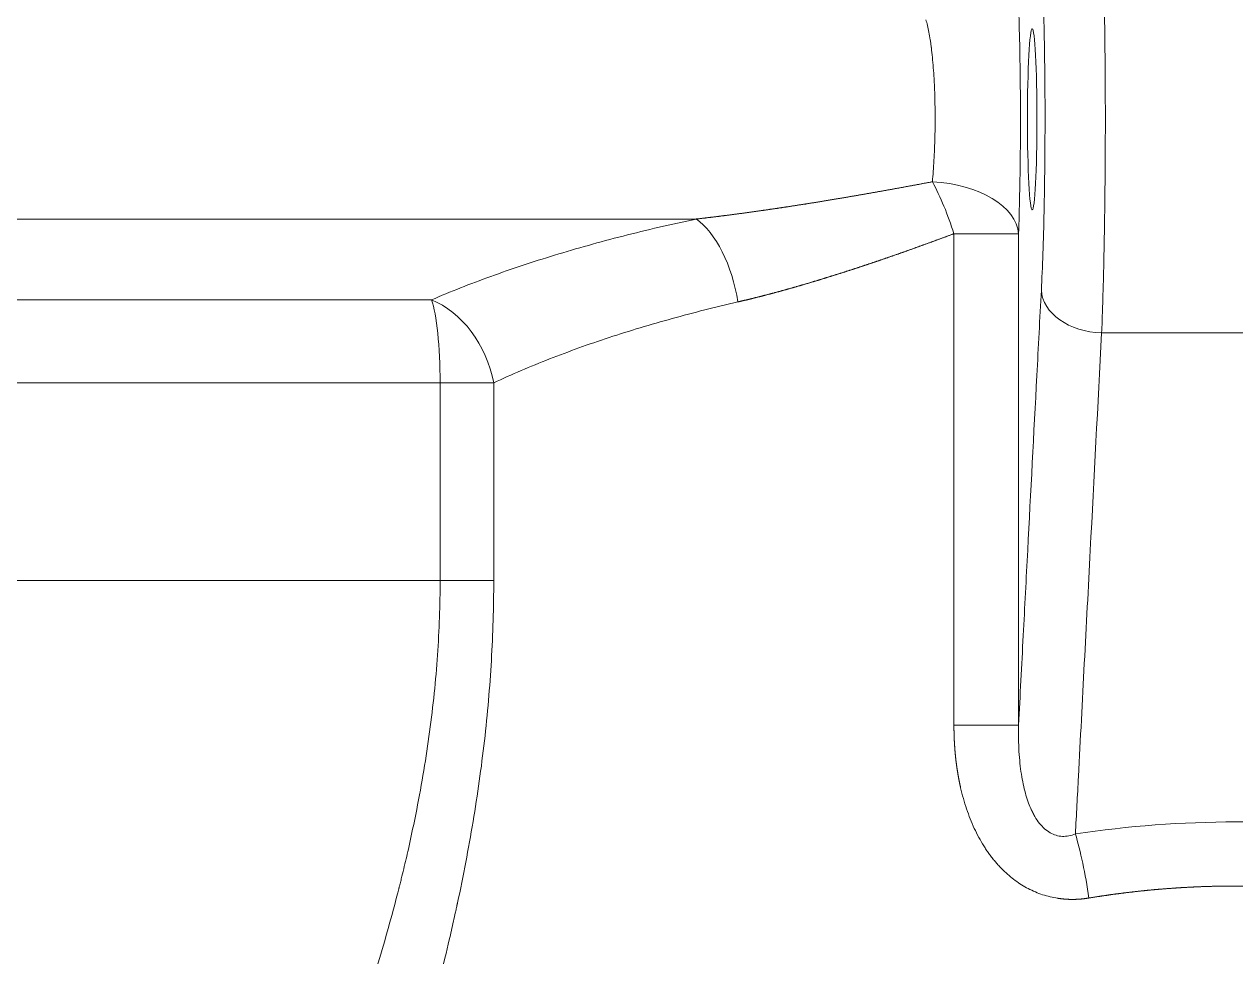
# Model space of a CAD drawing. Header units: millimetres. Extents: x 4664 to 8864, y -38 to 2932.
# Drawn here: x 8042.34 to 8059.81, y 1702.11 to 1715.55 of the extents above; entities that cross this region are included whole.
import ezdxf

# ---------------------------------------------------------------- set-up
doc = ezdxf.new("R2010")
doc.units = ezdxf.units.MM

msp = doc.modelspace()

# ---------------------------------------------------------------- linework, layer by layer
at = {"lineweight": 5}
for p, q in [((8052.029, 1712.744), (7999.933, 1712.744)), ((8055.747, 1712.533), (8056.678, 1712.533)), ((8055.747, 1712.533), (8055.747, 1705.448)), ((8056.678, 1705.448), (8056.678, 1712.533)), ((7987.445, 1711.579), (8048.214, 1711.579)), ((7986.918, 1710.384), (8049.112, 1710.384)), ((8048.339, 1710.384), (8048.339, 1707.535)), ((8049.112, 1707.535), (8049.112, 1710.384)), ((7986.918, 1707.535), (8049.112, 1707.535)), ((8055.747, 1705.448), (8056.678, 1705.448))]:
    msp.add_line(p, q, dxfattribs=at)
at = {"lineweight": 5, "extrusion": (0, 0, -1)}
msp.add_ellipse((8056.875, 1714.181), major_axis=(0, 1.306), ratio=0.052408, dxfattribs=at)
for centre, major_axis, ratio, start_param, end_param in [((8055.374, 1712.533), (0.424, -1.235), 0.271308, 4.157925, 4.805196), ((8055.374, 1712.533), (1.305, -0.048), 0.574398, 4.73863, 6.219206), ((8051.974, 1711.55), (0.269, -1.278), 0.496345, 3.622753, 4.816675), ((8057.876, 1711.718), (0.869, -0.046), 0.706622, 1.533781, 3.067562), ((8048.13, 1710.384), (0, -1.306), 0.160054, 3.557424, 4.712389), ((8048.13, 1710.384), (0.512, -1.201), 0.723925, 3.757856, 5.011928), ((8057.498, 1702.957), (-0.194, 1.291), 0.147239, 0.796479, 1.592958)]:
    msp.add_ellipse(centre, major_axis=major_axis, ratio=ratio, start_param=start_param, end_param=end_param, dxfattribs=at)
at = {"lineweight": 5}
for points, knots in [([(8057.876, 1711.103), (8057.878, 1711.156), (8057.881, 1711.21), (8057.885, 1711.322), (8057.887, 1711.38), (8057.891, 1711.497), (8057.893, 1711.556), (8057.896, 1711.678), (8057.898, 1711.74), (8057.901, 1711.865), (8057.903, 1711.929), (8057.906, 1712.058), (8057.907, 1712.123), (8057.91, 1712.255), (8057.911, 1712.322), (8057.914, 1712.455), (8057.915, 1712.523), (8057.917, 1712.658), (8057.918, 1712.725), (8057.92, 1712.861), (8057.921, 1712.929), (8057.923, 1713.065), (8057.924, 1713.133), (8057.925, 1713.268), (8057.926, 1713.336), (8057.927, 1713.47), (8057.927, 1713.536), (8057.928, 1713.669), (8057.929, 1713.735), (8057.929, 1713.865), (8057.929, 1713.929), (8057.93, 1714.025), (8057.93, 1714.073), (8057.93, 1714.128), (8057.93, 1714.155), (8057.93, 1714.167), (8057.93, 1714.174), (8057.93, 1714.178), (8057.93, 1714.244), (8057.93, 1714.307), (8057.929, 1714.435), (8057.929, 1714.499), (8057.929, 1714.629), (8057.928, 1714.695), (8057.927, 1714.827), (8057.927, 1714.894), (8057.926, 1715.028), (8057.925, 1715.095), (8057.924, 1715.231), (8057.923, 1715.298), (8057.921, 1715.434), (8057.92, 1715.502), (8057.918, 1715.638), (8057.917, 1715.705), (8057.915, 1715.84), (8057.914, 1715.907), (8057.911, 1716.041), (8057.91, 1716.107), (8057.907, 1716.239), (8057.906, 1716.304), (8057.903, 1716.433), (8057.901, 1716.497), (8057.898, 1716.622), (8057.896, 1716.684), (8057.893, 1716.805), (8057.891, 1716.865), (8057.887, 1716.982), (8057.885, 1717.039), (8057.881, 1717.151), (8057.878, 1717.206), (8057.876, 1717.259)], [0, 0, 0, 0, 0.03125, 0.03125, 0.0625, 0.0625, 0.09375, 0.09375, 0.125, 0.125, 0.15625, 0.15625, 0.1875, 0.1875, 0.21875, 0.21875, 0.25, 0.25, 0.28125, 0.28125, 0.3125, 0.3125, 0.34375, 0.34375, 0.375, 0.375, 0.40625, 0.40625, 0.4375, 0.4375, 0.46875, 0.46875, 0.484375, 0.492188, 0.496094, 0.498047, 0.498047, 0.5, 0.5, 0.53125, 0.53125, 0.5625, 0.5625, 0.59375, 0.59375, 0.625, 0.625, 0.65625, 0.65625, 0.6875, 0.6875, 0.71875, 0.71875, 0.75, 0.75, 0.78125, 0.78125, 0.8125, 0.8125, 0.84375, 0.84375, 0.875, 0.875, 0.90625, 0.90625, 0.9375, 0.9375, 0.96875, 0.96875, 1, 1, 1, 1]), ([(8056.678, 1712.533), (8056.691, 1712.883), (8056.7, 1713.281), (8056.705, 1713.911), (8056.706, 1714.121), (8056.705, 1714.543), (8056.703, 1714.756), (8056.694, 1715.365), (8056.683, 1715.748), (8056.661, 1716.225), (8056.653, 1716.371), (8056.635, 1716.62), (8056.625, 1716.726), (8056.615, 1716.812)], [0, 0, 0, 0, 0.25, 0.25, 0.375, 0.375, 0.5, 0.5, 0.75, 0.75, 0.875, 0.875, 1, 1, 1, 1]), ([(8057.007, 1716.643), (8057.015, 1716.481), (8057.023, 1716.305), (8057.036, 1715.928), (8057.042, 1715.724), (8057.051, 1715.303), (8057.054, 1715.086), (8057.059, 1714.64), (8057.06, 1714.409), (8057.06, 1713.728), (8057.055, 1713.27), (8057.037, 1712.432), (8057.024, 1712.043), (8057.007, 1711.718)], [0, 0, 0, 0, 0.125, 0.125, 0.25, 0.25, 0.375, 0.375, 0.5, 0.5, 0.75, 0.75, 1, 1, 1, 1]), ([(8055.342, 1715.617), (8055.351, 1715.592), (8055.358, 1715.564), (8055.373, 1715.504), (8055.38, 1715.471), (8055.393, 1715.403), (8055.399, 1715.366), (8055.408, 1715.31), (8055.411, 1715.291), (8055.415, 1715.262), (8055.417, 1715.247), (8055.419, 1715.23), (8055.42, 1715.221), (8055.421, 1715.217), (8055.421, 1715.215), (8055.421, 1715.214), (8055.421, 1715.213), (8055.421, 1715.213), (8055.421, 1715.213), (8055.421, 1715.213), (8055.421, 1715.213), (8055.421, 1715.213), (8055.427, 1715.168), (8055.432, 1715.121), (8055.441, 1715.025), (8055.446, 1714.975), (8055.453, 1714.873), (8055.457, 1714.821), (8055.461, 1714.742), (8055.463, 1714.716), (8055.465, 1714.676), (8055.465, 1714.656), (8055.466, 1714.632), (8055.467, 1714.621), (8055.467, 1714.615), (8055.467, 1714.612), (8055.467, 1714.61), (8055.467, 1714.61), (8055.467, 1714.609), (8055.467, 1714.609), (8055.47, 1714.554), (8055.471, 1714.499), (8055.474, 1714.386), (8055.475, 1714.329), (8055.476, 1714.214), (8055.476, 1714.157), (8055.475, 1714.041), (8055.474, 1713.984), (8055.471, 1713.869), (8055.469, 1713.813), (8055.465, 1713.7), (8055.462, 1713.645), (8055.456, 1713.536), (8055.453, 1713.483), (8055.445, 1713.38), (8055.441, 1713.33), (8055.436, 1713.281)], [0, 0, 0, 0, 0.0625, 0.0625, 0.125, 0.125, 0.1875, 0.1875, 0.21875, 0.21875, 0.234375, 0.242187, 0.246094, 0.248047, 0.249023, 0.249512, 0.249756, 0.249878, 0.249939, 0.249969, 0.249969, 0.25, 0.25, 0.3125, 0.3125, 0.375, 0.375, 0.4375, 0.4375, 0.46875, 0.46875, 0.484375, 0.492187, 0.496094, 0.498047, 0.499023, 0.499512, 0.499756, 0.499756, 0.5, 0.5, 0.5625, 0.5625, 0.625, 0.625, 0.6875, 0.6875, 0.75, 0.75, 0.8125, 0.8125, 0.875, 0.875, 0.9375, 0.9375, 1, 1, 1, 1]), ([(8055.436, 1713.281), (8055.429, 1713.28), (8055.414, 1713.277), (8055.392, 1713.273), (8055.37, 1713.269), (8055.349, 1713.265), (8055.327, 1713.261), (8055.305, 1713.257), (8055.283, 1713.253), (8055.262, 1713.248), (8055.24, 1713.244), (8055.219, 1713.24), (8055.197, 1713.236), (8055.176, 1713.232), (8055.154, 1713.228), (8055.133, 1713.224), (8055.111, 1713.221), (8055.09, 1713.217), (8055.069, 1713.213), (8055.047, 1713.209), (8055.026, 1713.205), (8055.005, 1713.201), (8054.984, 1713.197), (8054.963, 1713.193), (8054.942, 1713.189), (8054.921, 1713.186), (8054.9, 1713.182), (8054.879, 1713.178), (8054.858, 1713.174), (8054.837, 1713.17), (8054.816, 1713.167), (8054.795, 1713.163), (8054.774, 1713.159), (8054.754, 1713.155), (8054.733, 1713.152), (8054.712, 1713.148), (8054.692, 1713.144), (8054.671, 1713.141), (8054.651, 1713.137), (8054.63, 1713.133), (8054.61, 1713.13), (8054.589, 1713.126), (8054.569, 1713.123), (8054.548, 1713.119), (8054.528, 1713.115), (8054.508, 1713.112), (8054.487, 1713.108), (8054.467, 1713.105), (8054.447, 1713.101), (8054.427, 1713.098), (8054.407, 1713.094), (8054.387, 1713.091), (8054.367, 1713.087), (8054.347, 1713.084), (8054.327, 1713.08), (8054.307, 1713.077), (8054.287, 1713.073), (8054.267, 1713.07), (8054.247, 1713.067), (8054.227, 1713.063), (8054.208, 1713.06), (8054.188, 1713.057), (8054.168, 1713.053), (8054.149, 1713.05), (8054.129, 1713.047), (8054.109, 1713.043), (8054.09, 1713.04), (8054.07, 1713.037), (8054.051, 1713.033), (8054.032, 1713.03), (8054.012, 1713.027), (8053.993, 1713.024), (8053.974, 1713.021), (8053.954, 1713.017), (8053.935, 1713.014), (8053.916, 1713.011), (8053.897, 1713.008), (8053.878, 1713.005), (8053.859, 1713.002), (8053.84, 1712.999), (8053.821, 1712.995), (8053.802, 1712.992), (8053.783, 1712.989), (8053.764, 1712.986), (8053.745, 1712.983), (8053.726, 1712.98), (8053.707, 1712.977), (8053.689, 1712.974), (8053.67, 1712.971), (8053.651, 1712.968), (8053.632, 1712.965), (8053.614, 1712.962), (8053.595, 1712.959), (8053.577, 1712.956), (8053.558, 1712.954), (8053.54, 1712.951), (8053.521, 1712.948), (8053.503, 1712.945), (8053.485, 1712.942), (8053.466, 1712.939), (8053.448, 1712.936), (8053.43, 1712.934), (8053.412, 1712.931), (8053.394, 1712.928), (8053.375, 1712.925), (8053.357, 1712.922), (8053.339, 1712.92), (8053.321, 1712.917), (8053.303, 1712.914), (8053.285, 1712.912), (8053.267, 1712.909), (8053.25, 1712.906), (8053.232, 1712.904), (8053.214, 1712.901), (8053.196, 1712.898), (8053.178, 1712.896), (8053.161, 1712.893), (8053.143, 1712.89), (8053.126, 1712.888), (8053.108, 1712.885), (8053.09, 1712.883), (8053.073, 1712.88), (8053.055, 1712.878), (8053.038, 1712.875), (8053.021, 1712.873), (8053.003, 1712.87), (8052.986, 1712.868), (8052.969, 1712.865), (8052.951, 1712.863), (8052.934, 1712.86), (8052.917, 1712.858), (8052.9, 1712.855), (8052.883, 1712.853), (8052.866, 1712.851), (8052.849, 1712.848), (8052.832, 1712.846), (8052.815, 1712.844), (8052.798, 1712.841), (8052.781, 1712.839), (8052.764, 1712.837), (8052.747, 1712.834), (8052.731, 1712.832), (8052.714, 1712.83), (8052.697, 1712.827), (8052.681, 1712.825), (8052.664, 1712.823), (8052.647, 1712.821), (8052.631, 1712.819), (8052.614, 1712.816), (8052.598, 1712.814), (8052.581, 1712.812), (8052.565, 1712.81), (8052.549, 1712.808), (8052.532, 1712.806), (8052.516, 1712.803), (8052.5, 1712.801), (8052.483, 1712.799), (8052.467, 1712.797), (8052.451, 1712.795), (8052.435, 1712.793), (8052.419, 1712.791), (8052.403, 1712.789), (8052.387, 1712.787), (8052.371, 1712.785), (8052.355, 1712.783), (8052.339, 1712.781), (8052.323, 1712.779), (8052.307, 1712.777), (8052.292, 1712.775), (8052.276, 1712.773), (8052.26, 1712.771), (8052.244, 1712.769), (8052.229, 1712.768), (8052.213, 1712.766), (8052.198, 1712.764), (8052.182, 1712.762), (8052.167, 1712.76), (8052.151, 1712.758), (8052.136, 1712.757), (8052.12, 1712.755), (8052.105, 1712.753), (8052.09, 1712.751), (8052.074, 1712.749), (8052.059, 1712.748), (8052.044, 1712.746), (8052.034, 1712.745), (8052.029, 1712.744)], [0, 0, 0, 0, 0.006336, 0.012661, 0.018977, 0.025284, 0.03158, 0.037866, 0.044142, 0.050409, 0.056666, 0.062913, 0.06915, 0.075377, 0.081594, 0.087801, 0.093999, 0.100186, 0.106364, 0.112532, 0.11869, 0.124838, 0.130976, 0.137105, 0.143223, 0.149332, 0.155431, 0.16152, 0.167599, 0.173668, 0.179727, 0.185777, 0.191816, 0.197846, 0.203866, 0.209876, 0.215876, 0.221866, 0.227847, 0.233817, 0.239778, 0.245729, 0.25167, 0.257601, 0.263522, 0.269433, 0.275335, 0.281226, 0.287108, 0.29298, 0.298842, 0.304694, 0.310536, 0.316369, 0.322192, 0.328004, 0.333807, 0.3396, 0.345383, 0.351157, 0.35692, 0.362674, 0.368417, 0.374151, 0.379875, 0.38559, 0.391294, 0.396988, 0.402673, 0.408348, 0.414013, 0.419668, 0.425313, 0.430949, 0.436574, 0.44219, 0.447796, 0.453392, 0.458978, 0.464554, 0.470121, 0.475677, 0.481224, 0.486761, 0.492288, 0.497806, 0.503313, 0.508811, 0.514298, 0.519776, 0.525244, 0.530703, 0.536151, 0.54159, 0.547018, 0.552437, 0.557846, 0.563246, 0.568635, 0.574015, 0.579385, 0.584744, 0.590095, 0.595435, 0.600765, 0.606086, 0.611397, 0.616698, 0.621989, 0.62727, 0.632542, 0.637804, 0.643056, 0.648298, 0.65353, 0.658753, 0.663965, 0.669168, 0.674361, 0.679544, 0.684718, 0.689881, 0.695035, 0.700179, 0.705313, 0.710438, 0.715552, 0.720657, 0.725752, 0.730837, 0.735913, 0.740978, 0.746034, 0.75108, 0.756116, 0.761143, 0.766159, 0.771166, 0.776163, 0.78115, 0.786128, 0.791095, 0.796053, 0.801001, 0.80594, 0.810868, 0.815787, 0.820696, 0.825595, 0.830484, 0.835364, 0.840234, 0.845094, 0.849944, 0.854785, 0.859615, 0.864436, 0.869248, 0.874049, 0.878841, 0.883623, 0.888395, 0.893157, 0.89791, 0.902653, 0.907386, 0.912109, 0.916823, 0.921526, 0.926221, 0.930905, 0.935579, 0.940244, 0.944899, 0.949545, 0.95418, 0.958806, 0.963422, 0.968028, 0.972625, 0.977212, 0.981789, 0.986356, 0.990914, 0.995462, 1, 1, 1, 1]), ([(8052.029, 1712.744), (8051.668, 1712.668), (8051.317, 1712.586), (8050.638, 1712.412), (8050.309, 1712.32), (8049.672, 1712.126), (8049.365, 1712.024), (8048.772, 1711.809), (8048.488, 1711.697), (8048.214, 1711.579)], [0, 0, 0, 0, 0.25, 0.25, 0.5, 0.5, 0.75, 0.75, 1, 1, 1, 1]), ([(8052.633, 1711.55), (8052.637, 1711.551), (8052.646, 1711.553), (8052.658, 1711.555), (8052.671, 1711.558), (8052.684, 1711.562), (8052.697, 1711.565), (8052.71, 1711.568), (8052.723, 1711.571), (8052.736, 1711.574), (8052.749, 1711.577), (8052.762, 1711.58), (8052.775, 1711.583), (8052.789, 1711.586), (8052.802, 1711.59), (8052.815, 1711.593), (8052.828, 1711.596), (8052.841, 1711.599), (8052.855, 1711.603), (8052.868, 1711.606), (8052.881, 1711.609), (8052.895, 1711.613), (8052.908, 1711.616), (8052.921, 1711.619), (8052.935, 1711.623), (8052.948, 1711.626), (8052.962, 1711.629), (8052.975, 1711.633), (8052.989, 1711.636), (8053.002, 1711.64), (8053.016, 1711.643), (8053.029, 1711.647), (8053.043, 1711.651), (8053.057, 1711.654), (8053.07, 1711.658), (8053.084, 1711.661), (8053.098, 1711.665), (8053.112, 1711.669), (8053.126, 1711.672), (8053.139, 1711.676), (8053.153, 1711.68), (8053.167, 1711.683), (8053.181, 1711.687), (8053.195, 1711.691), (8053.209, 1711.695), (8053.223, 1711.698), (8053.237, 1711.702), (8053.251, 1711.706), (8053.265, 1711.71), (8053.279, 1711.714), (8053.293, 1711.718), (8053.307, 1711.722), (8053.322, 1711.726), (8053.336, 1711.73), (8053.35, 1711.734), (8053.364, 1711.738), (8053.379, 1711.742), (8053.393, 1711.746), (8053.407, 1711.75), (8053.422, 1711.754), (8053.436, 1711.758), (8053.451, 1711.762), (8053.465, 1711.766), (8053.479, 1711.77), (8053.494, 1711.775), (8053.509, 1711.779), (8053.523, 1711.783), (8053.538, 1711.787), (8053.552, 1711.791), (8053.567, 1711.796), (8053.582, 1711.8), (8053.596, 1711.804), (8053.611, 1711.809), (8053.626, 1711.813), (8053.641, 1711.817), (8053.655, 1711.822), (8053.67, 1711.826), (8053.685, 1711.831), (8053.7, 1711.835), (8053.715, 1711.84), (8053.73, 1711.844), (8053.745, 1711.849), (8053.76, 1711.853), (8053.775, 1711.858), (8053.79, 1711.862), (8053.805, 1711.867), (8053.82, 1711.871), (8053.835, 1711.876), (8053.851, 1711.881), (8053.866, 1711.885), (8053.881, 1711.89), (8053.896, 1711.895), (8053.912, 1711.9), (8053.927, 1711.904), (8053.942, 1711.909), (8053.958, 1711.914), (8053.973, 1711.919), (8053.988, 1711.924), (8054.004, 1711.928), (8054.019, 1711.933), (8054.035, 1711.938), (8054.05, 1711.943), (8054.066, 1711.948), (8054.082, 1711.953), (8054.097, 1711.958), (8054.113, 1711.963), (8054.129, 1711.968), (8054.144, 1711.973), (8054.16, 1711.978), (8054.176, 1711.983), (8054.192, 1711.988), (8054.207, 1711.993), (8054.223, 1711.998), (8054.239, 1712.003), (8054.255, 1712.009), (8054.271, 1712.014), (8054.287, 1712.019), (8054.303, 1712.024), (8054.319, 1712.029), (8054.335, 1712.035), (8054.351, 1712.04), (8054.367, 1712.045), (8054.383, 1712.051), (8054.399, 1712.056), (8054.416, 1712.061), (8054.432, 1712.067), (8054.448, 1712.072), (8054.464, 1712.078), (8054.481, 1712.083), (8054.497, 1712.088), (8054.513, 1712.094), (8054.53, 1712.099), (8054.546, 1712.105), (8054.563, 1712.11), (8054.579, 1712.116), (8054.596, 1712.122), (8054.612, 1712.127), (8054.629, 1712.133), (8054.645, 1712.138), (8054.662, 1712.144), (8054.679, 1712.15), (8054.695, 1712.155), (8054.712, 1712.161), (8054.729, 1712.167), (8054.745, 1712.173), (8054.762, 1712.178), (8054.779, 1712.184), (8054.796, 1712.19), (8054.813, 1712.196), (8054.83, 1712.202), (8054.846, 1712.208), (8054.863, 1712.213), (8054.88, 1712.219), (8054.897, 1712.225), (8054.914, 1712.231), (8054.932, 1712.237), (8054.949, 1712.243), (8054.966, 1712.249), (8054.983, 1712.255), (8055, 1712.261), (8055.017, 1712.267), (8055.034, 1712.273), (8055.052, 1712.28), (8055.069, 1712.286), (8055.086, 1712.292), (8055.104, 1712.298), (8055.121, 1712.304), (8055.138, 1712.31), (8055.156, 1712.317), (8055.173, 1712.323), (8055.191, 1712.329), (8055.208, 1712.335), (8055.226, 1712.342), (8055.244, 1712.348), (8055.261, 1712.354), (8055.279, 1712.361), (8055.296, 1712.367), (8055.314, 1712.374), (8055.332, 1712.38), (8055.35, 1712.386), (8055.367, 1712.393), (8055.385, 1712.399), (8055.403, 1712.406), (8055.421, 1712.412), (8055.439, 1712.419), (8055.457, 1712.425), (8055.475, 1712.432), (8055.492, 1712.439), (8055.51, 1712.445), (8055.529, 1712.452), (8055.547, 1712.459), (8055.565, 1712.465), (8055.583, 1712.472), (8055.601, 1712.479), (8055.619, 1712.485), (8055.637, 1712.492), (8055.655, 1712.499), (8055.674, 1712.506), (8055.692, 1712.512), (8055.71, 1712.519), (8055.729, 1712.526), (8055.741, 1712.531), (8055.747, 1712.533)], [0, 0, 0, 0, 0.004275, 0.008557, 0.012846, 0.017142, 0.021445, 0.025755, 0.030072, 0.034397, 0.038728, 0.043067, 0.047412, 0.051765, 0.056125, 0.060492, 0.064866, 0.069247, 0.073636, 0.078031, 0.082434, 0.086844, 0.091261, 0.095685, 0.100116, 0.104554, 0.109, 0.113452, 0.117912, 0.122379, 0.126854, 0.131335, 0.135823, 0.140319, 0.144822, 0.149332, 0.153849, 0.158374, 0.162906, 0.167445, 0.171991, 0.176544, 0.181105, 0.185672, 0.190247, 0.194829, 0.199419, 0.204016, 0.208619, 0.213231, 0.217849, 0.222475, 0.227107, 0.231748, 0.236395, 0.24105, 0.245711, 0.250381, 0.255057, 0.259741, 0.264432, 0.26913, 0.273836, 0.278548, 0.283268, 0.287996, 0.292731, 0.297473, 0.302222, 0.306978, 0.311742, 0.316514, 0.321292, 0.326078, 0.330871, 0.335672, 0.340479, 0.345295, 0.350117, 0.354947, 0.359784, 0.364628, 0.36948, 0.374339, 0.379206, 0.38408, 0.388961, 0.39385, 0.398745, 0.403649, 0.408559, 0.413477, 0.418403, 0.423336, 0.428276, 0.433223, 0.438178, 0.44314, 0.44811, 0.453087, 0.458072, 0.463063, 0.468063, 0.473069, 0.478083, 0.483105, 0.488134, 0.49317, 0.498214, 0.503265, 0.508323, 0.513389, 0.518463, 0.523543, 0.528632, 0.533727, 0.53883, 0.543941, 0.549059, 0.554184, 0.559317, 0.564457, 0.569605, 0.57476, 0.579923, 0.585093, 0.59027, 0.595455, 0.600648, 0.605848, 0.611055, 0.61627, 0.621492, 0.626722, 0.631959, 0.637204, 0.642456, 0.647716, 0.652983, 0.658258, 0.66354, 0.66883, 0.674127, 0.679432, 0.684744, 0.690064, 0.695391, 0.700725, 0.706068, 0.711417, 0.716774, 0.722139, 0.727511, 0.732891, 0.738278, 0.743673, 0.749076, 0.754485, 0.759903, 0.765328, 0.77076, 0.7762, 0.781648, 0.787103, 0.792565, 0.798035, 0.803513, 0.808998, 0.814491, 0.819991, 0.825499, 0.831015, 0.836538, 0.842068, 0.847606, 0.853152, 0.858705, 0.864266, 0.869834, 0.87541, 0.880994, 0.886585, 0.892184, 0.89779, 0.903404, 0.909025, 0.914654, 0.920291, 0.925935, 0.931586, 0.937246, 0.942913, 0.948587, 0.954269, 0.959959, 0.965656, 0.971361, 0.977074, 0.982794, 0.988522, 0.994257, 1, 1, 1, 1]), ([(8057.007, 1711.718), (8056.985, 1711.308), (8056.964, 1710.898), (8056.898, 1709.649), (8056.854, 1708.809), (8056.789, 1707.56), (8056.767, 1707.15), (8056.723, 1706.309), (8056.701, 1705.878), (8056.678, 1705.448)], [0, 0, 0, 0, 0.196221, 0.196221, 0.597749, 0.597749, 0.793971, 0.793971, 1, 1, 1, 1]), ([(8049.112, 1710.384), (8049.37, 1710.504), (8049.638, 1710.619), (8050.193, 1710.836), (8050.48, 1710.939), (8051.07, 1711.133), (8051.374, 1711.224), (8051.994, 1711.395), (8052.31, 1711.475), (8052.633, 1711.55)], [0, 0, 0, 0, 0.25, 0.25, 0.5, 0.5, 0.75, 0.75, 1, 1, 1, 1]), ([(8057.498, 1703.881), (8057.512, 1704.157), (8057.527, 1704.433), (8057.598, 1705.796), (8057.655, 1706.883), (8057.767, 1709.014), (8057.821, 1710.058), (8057.876, 1711.103)], [0, 0, 0, 0, 0.114698, 0.114698, 0.566236, 0.566236, 1, 1, 1, 1]), ([(8048.339, 1707.535), (8048.339, 1707.358), (8048.333, 1707.001), (8048.304, 1706.459), (8048.257, 1705.91), (8048.191, 1705.356), (8048.107, 1704.796), (8048.004, 1704.232), (8047.924, 1703.853), (8047.86, 1703.568), (8047.826, 1703.425), (8047.786, 1703.259), (8047.765, 1703.175), (8047.754, 1703.134), (8047.749, 1703.113), (8047.746, 1703.102), (8047.745, 1703.097), (8047.744, 1703.095), (8047.744, 1703.093), (8047.744, 1703.093), (8047.744, 1703.092), (8047.744, 1703.092), (8047.744, 1703.092), (8047.744, 1703.092), (8047.744, 1703.092), (8047.702, 1702.928), (8047.658, 1702.762), (8047.565, 1702.427), (8047.516, 1702.257), (8047.414, 1701.915), (8047.361, 1701.742), (8047.279, 1701.481), (8047.236, 1701.35), (8047.186, 1701.196), (8047.16, 1701.119), (8047.147, 1701.08), (8047.141, 1701.061), (8047.138, 1701.051), (8047.136, 1701.046), (8047.135, 1701.044), (8047.135, 1701.043), (8047.135, 1701.042), (8047.135, 1701.042), (8047.135, 1701.042), (8047.135, 1701.042), (8047.134, 1701.041), (8047.134, 1701.041), (8047.134, 1701.041), (8047.088, 1700.902), (8047.038, 1700.758), (8046.935, 1700.459), (8046.88, 1700.305), (8046.766, 1699.987), (8046.706, 1699.824), (8046.614, 1699.573), (8046.582, 1699.488), (8046.534, 1699.359), (8046.51, 1699.294), (8046.482, 1699.218), (8046.467, 1699.18), (8046.46, 1699.16), (8046.456, 1699.151), (8046.455, 1699.146), (8046.454, 1699.144), (8046.453, 1699.142), (8046.453, 1699.142), (8046.453, 1699.142), (8046.453, 1699.141), (8046.453, 1699.141), (8046.453, 1699.141), (8046.453, 1699.141), (8046.453, 1699.141), (8046.435, 1699.095), (8046.398, 1698.994), (8046.332, 1698.823), (8046.259, 1698.63), (8046.204, 1698.487), (8046.147, 1698.338), (8046.118, 1698.261), (8046.056, 1698.099), (8046.024, 1698.014), (8045.957, 1697.84), (8045.923, 1697.75), (8045.869, 1697.61), (8045.851, 1697.562), (8045.824, 1697.49), (8045.81, 1697.454), (8045.794, 1697.411), (8045.786, 1697.39), (8045.782, 1697.379), (8045.78, 1697.373), (8045.779, 1697.371), (8045.778, 1697.369), (8045.778, 1697.369), (8045.778, 1697.368), (8045.778, 1697.368), (8045.778, 1697.368), (8045.778, 1697.368), (8045.778, 1697.368), (8045.743, 1697.277), (8045.677, 1697.101), (8045.585, 1696.856), (8045.501, 1696.629), (8045.424, 1696.419), (8045.354, 1696.226), (8045.29, 1696.05), (8045.253, 1695.943), (8045.226, 1695.866), (8045.213, 1695.829), (8045.198, 1695.787), (8045.191, 1695.767), (8045.188, 1695.757), (8045.186, 1695.752), (8045.185, 1695.749), (8045.185, 1695.748), (8045.185, 1695.747), (8045.184, 1695.747), (8045.184, 1695.747), (8045.184, 1695.747), (8045.184, 1695.747), (8045.184, 1695.747), (8045.184, 1695.747), (8045.184, 1695.747), (8045.132, 1695.594), (8045.082, 1695.446), (8044.989, 1695.16), (8044.946, 1695.022), (8044.865, 1694.756), (8044.828, 1694.627), (8044.759, 1694.38), (8044.727, 1694.26), (8044.669, 1694.03), (8044.642, 1693.92), (8044.595, 1693.707), (8044.574, 1693.604), (8044.536, 1693.408), (8044.52, 1693.313), (8044.492, 1693.132), (8044.481, 1693.045), (8044.471, 1692.962)], [0, 0, 0, 0, 0.03125, 0.0625, 0.09375, 0.125, 0.15625, 0.1875, 0.21875, 0.21875, 0.234375, 0.242188, 0.246094, 0.248047, 0.249023, 0.249512, 0.249756, 0.249878, 0.249939, 0.249969, 0.249985, 0.249992, 0.249996, 0.249996, 0.25, 0.25, 0.28125, 0.28125, 0.3125, 0.3125, 0.34375, 0.34375, 0.359375, 0.367188, 0.371094, 0.373047, 0.374023, 0.374512, 0.374756, 0.374878, 0.374939, 0.374969, 0.374985, 0.374992, 0.374996, 0.374998, 0.374998, 0.375, 0.375, 0.40625, 0.40625, 0.4375, 0.4375, 0.46875, 0.46875, 0.484375, 0.484375, 0.492188, 0.496094, 0.498047, 0.499023, 0.499512, 0.499756, 0.499878, 0.499939, 0.499969, 0.499985, 0.499992, 0.499996, 0.499998, 0.499998, 0.5, 0.5, 0.515625, 0.53125, 0.546875, 0.5625, 0.5625, 0.578125, 0.578125, 0.59375, 0.59375, 0.609375, 0.609375, 0.617188, 0.617188, 0.621094, 0.623047, 0.624023, 0.624512, 0.624756, 0.624878, 0.624939, 0.624969, 0.624985, 0.624992, 0.624996, 0.624996, 0.625, 0.625, 0.640625, 0.65625, 0.671875, 0.6875, 0.703125, 0.71875, 0.734375, 0.734375, 0.742188, 0.746094, 0.748047, 0.749023, 0.749512, 0.749756, 0.749878, 0.749939, 0.749969, 0.749985, 0.749992, 0.749996, 0.749998, 0.749998, 0.75, 0.75, 0.78125, 0.78125, 0.8125, 0.8125, 0.84375, 0.84375, 0.875, 0.875, 0.90625, 0.90625, 0.9375, 0.9375, 0.96875, 0.96875, 1, 1, 1, 1]), ([(8045.603, 1691.869), (8045.62, 1692.086), (8045.647, 1692.313), (8045.72, 1692.786), (8045.766, 1693.033), (8045.876, 1693.546), (8045.939, 1693.812), (8046.046, 1694.226), (8046.083, 1694.367), (8046.143, 1694.582), (8046.173, 1694.69), (8046.209, 1694.818), (8046.228, 1694.882), (8046.237, 1694.915), (8046.242, 1694.931), (8046.244, 1694.939), (8046.245, 1694.943), (8046.246, 1694.945), (8046.246, 1694.946), (8046.246, 1694.947), (8046.246, 1694.947), (8046.246, 1694.947), (8046.288, 1695.092), (8046.375, 1695.384), (8046.512, 1695.829), (8046.655, 1696.281), (8046.753, 1696.588), (8046.902, 1697.051), (8047.004, 1697.365), (8047.159, 1697.843), (8047.211, 1698.004), (8047.289, 1698.246), (8047.329, 1698.368), (8047.374, 1698.511), (8047.397, 1698.583), (8047.409, 1698.618), (8047.414, 1698.636), (8047.417, 1698.645), (8047.419, 1698.65), (8047.419, 1698.652), (8047.42, 1698.653), (8047.42, 1698.654), (8047.42, 1698.654), (8047.42, 1698.654), (8047.42, 1698.654), (8047.42, 1698.654), (8047.476, 1698.831), (8047.532, 1699.007), (8047.642, 1699.359), (8047.697, 1699.536), (8047.804, 1699.888), (8047.857, 1700.065), (8047.961, 1700.417), (8048.011, 1700.594), (8048.111, 1700.946), (8048.207, 1701.299), (8048.344, 1701.828), (8048.43, 1702.181), (8048.492, 1702.445), (8048.522, 1702.578), (8048.556, 1702.732), (8048.573, 1702.809), (8048.581, 1702.848), (8048.585, 1702.867), (8048.588, 1702.877), (8048.589, 1702.881), (8048.589, 1702.884), (8048.589, 1702.885), (8048.589, 1702.886), (8048.59, 1702.886), (8048.59, 1702.886), (8048.59, 1702.886), (8048.59, 1702.886), (8048.59, 1702.886), (8048.632, 1703.082), (8048.671, 1703.278), (8048.746, 1703.668), (8048.816, 1704.059), (8048.906, 1704.642), (8048.981, 1705.224), (8049.039, 1705.804), (8049.081, 1706.383), (8049.106, 1706.96), (8049.112, 1707.343), (8049.112, 1707.535)], [0, 0, 0, 0, 0.0625, 0.0625, 0.125, 0.125, 0.1875, 0.1875, 0.21875, 0.21875, 0.234375, 0.242187, 0.246094, 0.248047, 0.249023, 0.249512, 0.249756, 0.249878, 0.249939, 0.249969, 0.249969, 0.25, 0.25, 0.28125, 0.3125, 0.34375, 0.375, 0.375, 0.4375, 0.4375, 0.46875, 0.46875, 0.484375, 0.492187, 0.496094, 0.498047, 0.499023, 0.499512, 0.499756, 0.499878, 0.499939, 0.499969, 0.499985, 0.499992, 0.499992, 0.5, 0.5, 0.53125, 0.53125, 0.5625, 0.5625, 0.59375, 0.59375, 0.625, 0.625, 0.65625, 0.6875, 0.71875, 0.71875, 0.734375, 0.742187, 0.746094, 0.748047, 0.749023, 0.749512, 0.749756, 0.749878, 0.749939, 0.749969, 0.749985, 0.749992, 0.749996, 0.749996, 0.75, 0.75, 0.78125, 0.78125, 0.8125, 0.84375, 0.875, 0.90625, 0.9375, 0.96875, 1, 1, 1, 1]), ([(8055.747, 1705.448), (8055.747, 1705.444), (8055.747, 1705.438), (8055.747, 1705.428), (8055.747, 1705.418), (8055.747, 1705.408), (8055.747, 1705.398), (8055.747, 1705.388), (8055.747, 1705.378), (8055.748, 1705.368), (8055.748, 1705.359), (8055.748, 1705.349), (8055.748, 1705.339), (8055.748, 1705.329), (8055.749, 1705.319), (8055.749, 1705.309), (8055.749, 1705.3), (8055.75, 1705.29), (8055.75, 1705.28), (8055.75, 1705.27), (8055.751, 1705.261), (8055.751, 1705.251), (8055.752, 1705.241), (8055.752, 1705.231), (8055.752, 1705.222), (8055.753, 1705.212), (8055.753, 1705.202), (8055.754, 1705.193), (8055.755, 1705.183), (8055.755, 1705.173), (8055.756, 1705.164), (8055.756, 1705.154), (8055.757, 1705.145), (8055.758, 1705.135), (8055.758, 1705.125), (8055.759, 1705.116), (8055.76, 1705.106), (8055.761, 1705.097), (8055.761, 1705.087), (8055.762, 1705.078), (8055.763, 1705.068), (8055.764, 1705.059), (8055.765, 1705.049), (8055.765, 1705.04), (8055.766, 1705.03), (8055.767, 1705.021), (8055.768, 1705.012), (8055.769, 1705.002), (8055.77, 1704.993), (8055.771, 1704.983), (8055.772, 1704.974), (8055.773, 1704.965), (8055.774, 1704.955), (8055.775, 1704.946), (8055.776, 1704.937), (8055.777, 1704.927), (8055.779, 1704.918), (8055.78, 1704.909), (8055.781, 1704.9), (8055.782, 1704.89), (8055.783, 1704.881), (8055.785, 1704.872), (8055.786, 1704.863), (8055.787, 1704.853), (8055.788, 1704.844), (8055.79, 1704.835), (8055.791, 1704.826), (8055.792, 1704.817), (8055.794, 1704.807), (8055.795, 1704.798), (8055.797, 1704.789), (8055.798, 1704.78), (8055.8, 1704.771), (8055.801, 1704.762), (8055.803, 1704.753), (8055.804, 1704.744), (8055.806, 1704.735), (8055.807, 1704.726), (8055.809, 1704.717), (8055.81, 1704.708), (8055.812, 1704.699), (8055.814, 1704.69), (8055.815, 1704.681), (8055.817, 1704.672), (8055.819, 1704.663), (8055.821, 1704.654), (8055.822, 1704.645), (8055.824, 1704.636), (8055.826, 1704.627), (8055.828, 1704.618), (8055.83, 1704.609), (8055.832, 1704.601), (8055.833, 1704.592), (8055.835, 1704.583), (8055.837, 1704.574), (8055.839, 1704.565), (8055.841, 1704.556), (8055.854, 1704.498), (8055.881, 1704.392), (8055.927, 1704.242), (8055.98, 1704.099), (8056.038, 1703.962), (8056.104, 1703.832), (8056.163, 1703.73), (8056.213, 1703.653), (8056.25, 1703.599), (8056.289, 1703.547), (8056.329, 1703.497), (8056.37, 1703.449), (8056.413, 1703.402), (8056.469, 1703.345), (8056.54, 1703.28), (8056.629, 1703.21), (8056.721, 1703.147), (8056.818, 1703.092), (8056.92, 1703.044), (8057.025, 1703.004), (8057.133, 1702.974), (8057.21, 1702.959), (8057.255, 1702.952), (8057.266, 1702.951), (8057.277, 1702.949), (8057.288, 1702.948), (8057.299, 1702.946), (8057.31, 1702.945), (8057.321, 1702.944), (8057.332, 1702.943), (8057.343, 1702.942), (8057.354, 1702.941), (8057.365, 1702.941), (8057.377, 1702.94), (8057.388, 1702.939), (8057.399, 1702.939), (8057.41, 1702.938), (8057.421, 1702.938), (8057.432, 1702.938), (8057.444, 1702.938), (8057.455, 1702.938), (8057.466, 1702.938), (8057.477, 1702.938), (8057.488, 1702.938), (8057.5, 1702.938), (8057.511, 1702.939), (8057.522, 1702.939), (8057.533, 1702.94), (8057.545, 1702.941), (8057.556, 1702.941), (8057.567, 1702.942), (8057.579, 1702.943), (8057.59, 1702.944), (8057.601, 1702.945), (8057.613, 1702.946), (8057.624, 1702.948), (8057.635, 1702.949), (8057.647, 1702.951), (8057.658, 1702.952), (8057.669, 1702.954), (8057.681, 1702.956), (8057.688, 1702.957), (8057.692, 1702.957)], [0, 0, 0, 0, 0.002734, 0.005464, 0.00819, 0.010914, 0.013634, 0.016351, 0.019064, 0.021774, 0.024481, 0.027184, 0.029884, 0.032581, 0.035275, 0.037966, 0.040653, 0.043337, 0.046018, 0.048695, 0.05137, 0.054041, 0.05671, 0.059375, 0.062037, 0.064696, 0.067352, 0.070004, 0.072654, 0.075301, 0.077945, 0.080585, 0.083223, 0.085858, 0.088489, 0.091118, 0.093744, 0.096367, 0.098987, 0.101604, 0.104219, 0.10683, 0.109439, 0.112044, 0.114647, 0.117247, 0.119845, 0.122439, 0.125031, 0.12762, 0.130207, 0.13279, 0.135371, 0.13795, 0.140525, 0.143098, 0.145669, 0.148237, 0.150802, 0.153364, 0.155924, 0.158482, 0.161037, 0.163589, 0.166139, 0.168687, 0.171231, 0.173774, 0.176314, 0.178852, 0.181387, 0.18392, 0.18645, 0.188978, 0.191504, 0.194028, 0.196549, 0.199068, 0.201584, 0.204099, 0.206611, 0.209121, 0.211628, 0.214134, 0.216637, 0.219138, 0.221638, 0.224134, 0.226629, 0.229122, 0.231613, 0.234101, 0.236588, 0.239072, 0.241555, 0.244036, 0.246514, 0.248991, 0.293374, 0.336496, 0.378478, 0.419449, 0.459548, 0.498924, 0.517392, 0.535621, 0.553632, 0.571443, 0.589075, 0.606549, 0.623887, 0.655929, 0.68738, 0.718402, 0.749161, 0.780831, 0.812191, 0.843445, 0.8748, 0.877904, 0.881007, 0.884109, 0.88721, 0.890311, 0.893411, 0.896511, 0.899612, 0.902712, 0.905813, 0.908915, 0.912017, 0.915121, 0.918225, 0.921331, 0.924439, 0.927549, 0.93066, 0.933774, 0.93689, 0.940008, 0.94313, 0.946254, 0.949381, 0.952512, 0.955646, 0.958784, 0.961926, 0.965072, 0.968223, 0.971377, 0.974537, 0.977701, 0.98087, 0.984044, 0.987224, 0.990409, 0.9936, 0.996797, 1, 1, 1, 1]), ([(8057.498, 1703.881), (8057.466, 1703.868), (8057.434, 1703.858), (8057.371, 1703.847), (8057.34, 1703.845), (8057.279, 1703.848), (8057.249, 1703.853), (8057.191, 1703.87), (8057.162, 1703.882), (8057.107, 1703.914), (8057.08, 1703.933), (8057.029, 1703.978), (8057.004, 1704.004), (8056.957, 1704.063), (8056.934, 1704.096), (8056.902, 1704.15), (8056.887, 1704.178), (8056.87, 1704.213), (8056.861, 1704.231), (8056.857, 1704.24), (8056.855, 1704.245), (8056.854, 1704.247), (8056.854, 1704.248), (8056.854, 1704.249), (8056.853, 1704.249), (8056.853, 1704.25), (8056.853, 1704.25), (8056.853, 1704.25), (8056.853, 1704.25), (8056.853, 1704.25), (8056.839, 1704.282), (8056.812, 1704.35), (8056.788, 1704.428), (8056.765, 1704.511), (8056.755, 1704.554), (8056.736, 1704.646), (8056.727, 1704.693), (8056.711, 1704.794), (8056.704, 1704.846), (8056.693, 1704.955), (8056.688, 1705.012), (8056.681, 1705.129), (8056.679, 1705.19), (8056.676, 1705.316), (8056.677, 1705.381), (8056.678, 1705.448)], [0, 0, 0, 0, 0.0625, 0.0625, 0.125, 0.125, 0.1875, 0.1875, 0.25, 0.25, 0.3125, 0.3125, 0.375, 0.375, 0.4375, 0.4375, 0.46875, 0.484375, 0.492187, 0.496094, 0.498047, 0.499023, 0.499512, 0.499756, 0.499878, 0.499939, 0.499969, 0.499985, 0.499985, 0.5, 0.5, 0.5625, 0.625, 0.625, 0.6875, 0.6875, 0.75, 0.75, 0.8125, 0.8125, 0.875, 0.875, 0.9375, 0.9375, 1, 1, 1, 1]), ([(8062.122, 1703.881), (8061.36, 1703.996), (8060.59, 1704.054), (8059.036, 1704.054), (8058.26, 1703.996), (8057.498, 1703.881)], [0, 0, 0, 0, 0.5, 0.5, 1, 1, 1, 1]), ([(8057.692, 1702.957), (8057.697, 1702.958), (8057.707, 1702.96), (8057.721, 1702.962), (8057.735, 1702.964), (8057.75, 1702.967), (8057.764, 1702.969), (8057.779, 1702.971), (8057.793, 1702.974), (8057.808, 1702.976), (8057.822, 1702.978), (8057.836, 1702.98), (8057.851, 1702.983), (8057.865, 1702.985), (8057.88, 1702.987), (8057.894, 1702.989), (8057.909, 1702.991), (8057.923, 1702.993), (8057.938, 1702.995), (8057.952, 1702.997), (8057.966, 1703), (8057.981, 1703.002), (8057.995, 1703.004), (8058.01, 1703.006), (8058.024, 1703.008), (8058.039, 1703.01), (8058.053, 1703.012), (8058.068, 1703.014), (8058.082, 1703.016), (8058.097, 1703.017), (8058.111, 1703.019), (8058.126, 1703.021), (8058.14, 1703.023), (8058.155, 1703.025), (8058.169, 1703.027), (8058.183, 1703.029), (8058.198, 1703.03), (8058.212, 1703.032), (8058.227, 1703.034), (8058.241, 1703.036), (8058.256, 1703.038), (8058.27, 1703.039), (8058.285, 1703.041), (8058.299, 1703.043), (8058.314, 1703.044), (8058.328, 1703.046), (8058.343, 1703.048), (8058.357, 1703.049), (8058.372, 1703.051), (8058.386, 1703.053), (8058.401, 1703.054), (8058.415, 1703.056), (8058.43, 1703.057), (8058.444, 1703.059), (8058.459, 1703.06), (8058.473, 1703.062), (8058.488, 1703.063), (8058.502, 1703.065), (8058.517, 1703.066), (8058.531, 1703.068), (8058.546, 1703.069), (8058.56, 1703.07), (8058.575, 1703.072), (8058.589, 1703.073), (8058.604, 1703.075), (8058.618, 1703.076), (8058.633, 1703.077), (8058.647, 1703.079), (8058.662, 1703.08), (8058.676, 1703.081), (8058.691, 1703.082), (8058.705, 1703.084), (8058.72, 1703.085), (8058.734, 1703.086), (8058.749, 1703.087), (8058.764, 1703.088), (8058.778, 1703.09), (8058.793, 1703.091), (8058.807, 1703.092), (8058.822, 1703.093), (8058.836, 1703.094), (8058.851, 1703.095), (8058.865, 1703.096), (8058.88, 1703.097), (8058.894, 1703.098), (8058.909, 1703.099), (8058.923, 1703.1), (8058.938, 1703.101), (8058.952, 1703.102), (8058.967, 1703.103), (8058.981, 1703.104), (8058.996, 1703.105), (8059.01, 1703.106), (8059.025, 1703.107), (8059.039, 1703.108), (8059.054, 1703.109), (8059.069, 1703.109), (8059.083, 1703.11), (8059.098, 1703.111), (8059.112, 1703.112), (8059.127, 1703.113), (8059.141, 1703.113), (8059.156, 1703.114), (8059.17, 1703.115), (8059.185, 1703.115), (8059.199, 1703.116), (8059.214, 1703.117), (8059.228, 1703.118), (8059.243, 1703.118), (8059.257, 1703.119), (8059.272, 1703.119), (8059.287, 1703.12), (8059.301, 1703.121), (8059.316, 1703.121), (8059.33, 1703.122), (8059.345, 1703.122), (8059.359, 1703.123), (8059.374, 1703.123), (8059.388, 1703.124), (8059.403, 1703.124), (8059.417, 1703.125), (8059.432, 1703.125), (8059.446, 1703.125), (8059.461, 1703.126), (8059.476, 1703.126), (8059.49, 1703.127), (8059.505, 1703.127), (8059.519, 1703.127), (8059.534, 1703.128), (8059.548, 1703.128), (8059.563, 1703.128), (8059.577, 1703.128), (8059.592, 1703.129), (8059.606, 1703.129), (8059.621, 1703.129), (8059.635, 1703.129), (8059.65, 1703.13), (8059.664, 1703.13), (8059.679, 1703.13), (8059.694, 1703.13), (8059.708, 1703.13), (8059.723, 1703.13), (8059.737, 1703.13), (8059.752, 1703.13), (8059.766, 1703.13), (8059.781, 1703.13), (8059.795, 1703.13), (8059.814, 1703.13), (8059.838, 1703.13), (8059.866, 1703.13), (8059.895, 1703.13), (8059.923, 1703.13), (8059.951, 1703.13), (8059.98, 1703.129), (8060.008, 1703.129), (8060.036, 1703.129), (8060.064, 1703.128), (8060.093, 1703.127), (8060.121, 1703.127), (8060.149, 1703.126), (8060.178, 1703.125), (8060.206, 1703.124), (8060.234, 1703.124), (8060.263, 1703.123), (8060.291, 1703.122), (8060.319, 1703.121), (8060.347, 1703.119), (8060.376, 1703.118), (8060.404, 1703.117), (8060.432, 1703.116), (8060.461, 1703.114), (8060.489, 1703.113), (8060.517, 1703.111), (8060.545, 1703.11), (8060.574, 1703.108), (8060.602, 1703.106), (8060.63, 1703.105), (8060.659, 1703.103), (8060.687, 1703.101), (8060.715, 1703.099), (8060.743, 1703.097), (8060.772, 1703.095), (8060.8, 1703.093), (8060.828, 1703.091), (8060.857, 1703.088), (8060.885, 1703.086), (8060.913, 1703.084), (8060.941, 1703.081), (8060.97, 1703.079), (8060.998, 1703.076), (8061.026, 1703.074), (8061.054, 1703.071), (8061.083, 1703.068), (8061.111, 1703.065), (8061.139, 1703.063), (8061.167, 1703.06), (8061.195, 1703.057), (8061.224, 1703.054), (8061.252, 1703.05), (8061.28, 1703.047), (8061.308, 1703.044), (8061.336, 1703.041), (8061.365, 1703.037), (8061.393, 1703.034), (8061.421, 1703.031), (8061.449, 1703.027), (8061.477, 1703.023), (8061.506, 1703.02), (8061.534, 1703.016), (8061.562, 1703.012), (8061.59, 1703.008), (8061.618, 1703.004), (8061.646, 1703.001), (8061.675, 1702.996), (8061.703, 1702.992), (8061.731, 1702.988), (8061.759, 1702.984), (8061.787, 1702.98), (8061.815, 1702.975), (8061.843, 1702.971), (8061.871, 1702.967), (8061.899, 1702.962), (8061.918, 1702.959), (8061.928, 1702.957)], [0, 0, 0, 0, 0.00346, 0.00692, 0.010379, 0.013838, 0.017295, 0.020752, 0.024209, 0.027665, 0.03112, 0.034574, 0.038028, 0.041481, 0.044933, 0.048385, 0.051836, 0.055287, 0.058737, 0.062186, 0.065635, 0.069083, 0.07253, 0.075977, 0.079423, 0.082868, 0.086313, 0.089758, 0.093202, 0.096645, 0.100088, 0.10353, 0.106971, 0.110412, 0.113852, 0.117292, 0.120731, 0.12417, 0.127608, 0.131046, 0.134483, 0.137919, 0.141355, 0.144791, 0.148226, 0.15166, 0.155094, 0.158527, 0.16196, 0.165393, 0.168825, 0.172256, 0.175687, 0.179117, 0.182547, 0.185977, 0.189406, 0.192834, 0.196262, 0.19969, 0.203117, 0.206543, 0.20997, 0.213395, 0.216821, 0.220246, 0.22367, 0.227094, 0.230518, 0.233941, 0.237364, 0.240786, 0.244208, 0.247629, 0.251051, 0.254471, 0.257892, 0.261312, 0.264731, 0.26815, 0.271569, 0.274988, 0.278406, 0.281824, 0.285241, 0.288658, 0.292075, 0.295491, 0.298907, 0.302323, 0.305738, 0.309153, 0.312568, 0.315982, 0.319396, 0.32281, 0.326223, 0.329636, 0.333049, 0.336462, 0.339874, 0.343286, 0.346698, 0.350109, 0.35352, 0.356931, 0.360342, 0.363752, 0.367162, 0.370572, 0.373981, 0.377391, 0.3808, 0.384209, 0.387617, 0.391026, 0.394434, 0.397842, 0.40125, 0.404657, 0.408064, 0.411472, 0.414878, 0.418285, 0.421692, 0.425098, 0.428504, 0.43191, 0.435316, 0.438722, 0.442127, 0.445533, 0.448938, 0.452343, 0.455748, 0.459153, 0.462557, 0.465962, 0.469366, 0.47277, 0.476174, 0.479578, 0.482982, 0.486386, 0.48979, 0.493193, 0.496597, 0.5, 0.506625, 0.513251, 0.519877, 0.526503, 0.53313, 0.539757, 0.546385, 0.553014, 0.559643, 0.566272, 0.572902, 0.579533, 0.586165, 0.592797, 0.599431, 0.606064, 0.612699, 0.619335, 0.625971, 0.632609, 0.639247, 0.645887, 0.652527, 0.659169, 0.665811, 0.672455, 0.6791, 0.685746, 0.692393, 0.699041, 0.705691, 0.712342, 0.718994, 0.725648, 0.732303, 0.73896, 0.745617, 0.752277, 0.758938, 0.7656, 0.772264, 0.77893, 0.785597, 0.792266, 0.798937, 0.80561, 0.812284, 0.81896, 0.825638, 0.832317, 0.838999, 0.845682, 0.852368, 0.859055, 0.865744, 0.872436, 0.879129, 0.885825, 0.892523, 0.899222, 0.905925, 0.912629, 0.919335, 0.926044, 0.932755, 0.939469, 0.946185, 0.952903, 0.959623, 0.966346, 0.973072, 0.9798, 0.986531, 0.993264, 1, 1, 1, 1])]:
    msp.add_open_spline(points, degree=3, knots=knots, dxfattribs=at)
msp.add_open_spline([(8057.876, 1711.103), (8059.165, 1711.103), (8060.454, 1711.103), (8061.743, 1711.103)], degree=3, dxfattribs=at)

doc.saveas('drawing.dxf')
